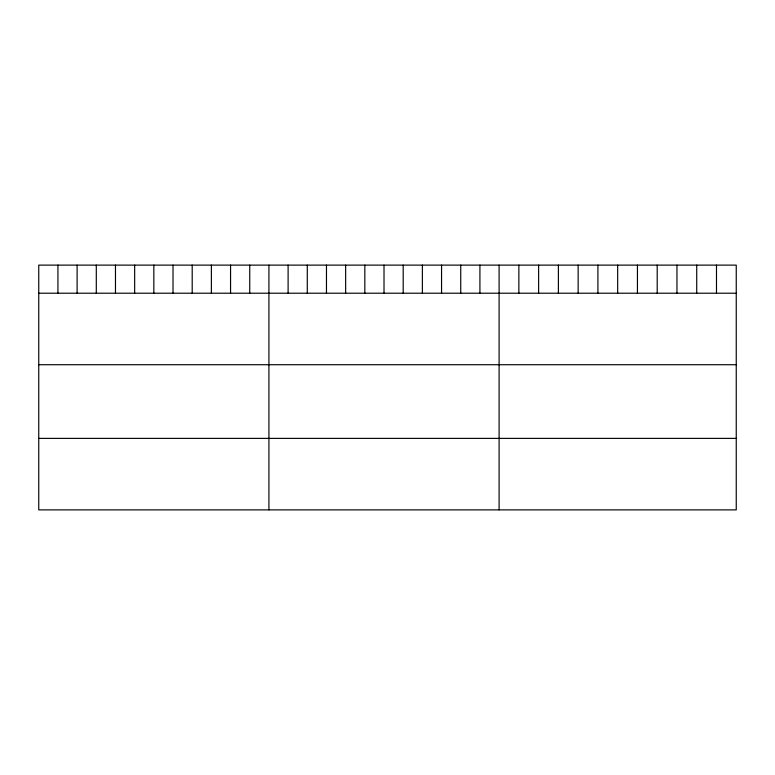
<?xml version="1.0" encoding="UTF-8"?>
<svg xmlns="http://www.w3.org/2000/svg" width="775" height="775" viewBox="0 0 775 775"><rect width="100%" height="100%" fill="white"/><g stroke="black" fill="none" stroke-linecap="round" stroke-linejoin="round"><path stroke-width="1.16" d="M736.25 293.212L736.25 509.882L38.75 509.882L38.75 265.118L736.25 265.118L736.25 293.212L38.75 293.212M38.75 364.715L736.25 364.715M38.75 438.379L736.25 438.379M716.488 265.118L716.488 293.212M696.725 265.118L696.725 293.212M676.962 265.118L676.962 293.212M657.2 265.118L657.2 293.212M637.438 265.118L637.438 293.212M617.675 265.118L617.675 293.212M597.913 265.118L597.913 293.212M578.15 265.118L578.15 293.212M558.387 265.118L558.387 293.212M538.625 265.118L538.625 293.212M518.863 265.118L518.863 293.212M499.1 265.118L499.1 509.882M479.919 265.118L479.919 293.212M460.738 265.118L460.738 293.212M441.556 265.118L441.556 293.212M422.375 265.118L422.375 293.212M403.194 265.118L403.194 293.212M384.012 265.118L384.012 293.212M364.831 265.118L364.831 293.212M345.65 265.118L345.65 293.212M326.469 265.118L326.469 293.212M307.287 265.118L307.287 293.212M288.106 265.118L288.106 293.212M268.925 265.118L268.925 509.882M249.744 265.118L249.744 293.212M230.562 265.118L230.562 293.212M211.381 265.118L211.381 293.212M192.2 265.118L192.2 293.212M173.019 265.118L173.019 293.212M153.838 265.118L153.838 293.212M134.656 265.118L134.656 293.212M115.475 265.118L115.475 293.212M96.294 265.118L96.294 293.212M77.112 265.118L77.112 293.212M57.931 265.118L57.931 293.212"/></g></svg>
